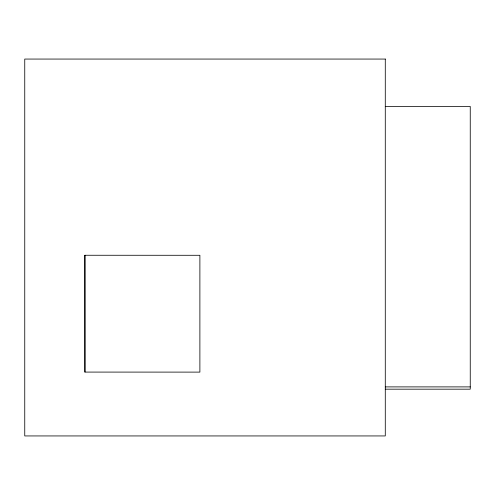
<?xml version="1.0" encoding="UTF-8"?>
<svg xmlns="http://www.w3.org/2000/svg" width="495" height="495" viewBox="0 0 495 495"><rect width="100%" height="100%" fill="white"/><g stroke="black" fill="none" stroke-linecap="round" stroke-linejoin="round"><path stroke-width="0.74" d="M385.283 106.444L470.25 106.444L470.25 389.175L385.283 389.175M84.905 255.259L199.887 255.29L199.887 372.116L84.905 372.085L84.905 255.259L84.954 372.085M385.283 386.898L470.25 386.898M385.283 59.06L24.75 59.06L24.75 435.94L385.283 435.94L385.283 59.06"/></g></svg>
